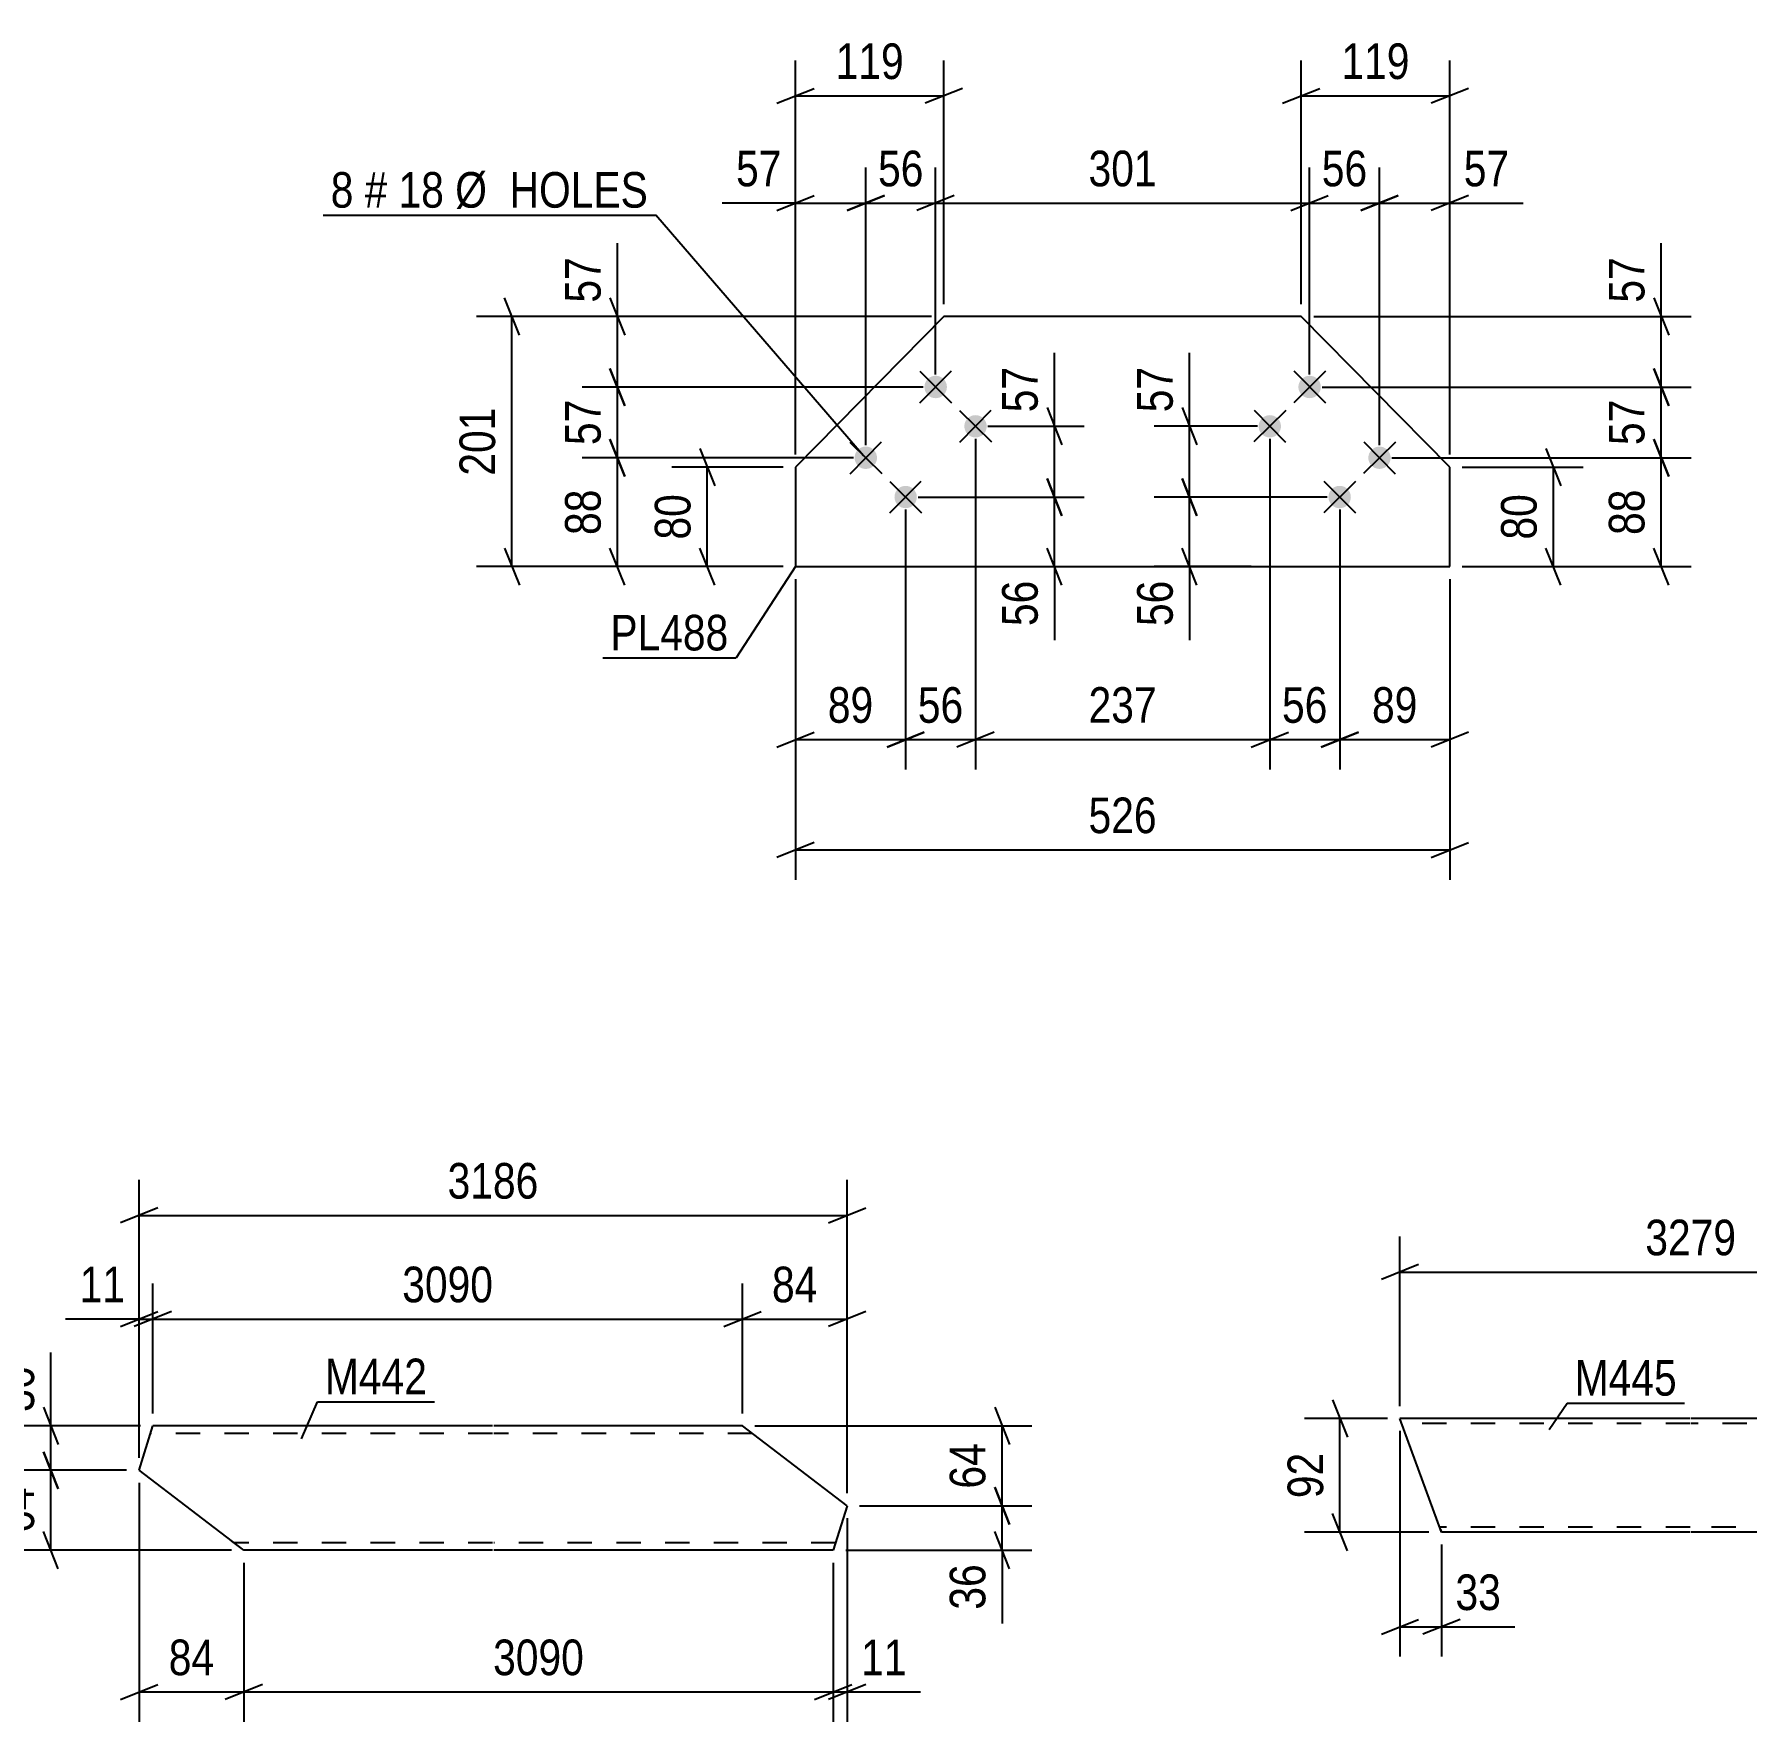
# Model space of a CAD drawing. Header units: millimetres. Extents: x 0 to 841, y 0 to 594.
# Drawn here: x 487.5 to 625.2, y 280.9 to 416.6 of the extents above; entities that cross this region are included whole.
import ezdxf

# ---------------------------------------------------------------- set-up
doc = ezdxf.new("R2010")
doc.units = ezdxf.units.MM
doc.linetypes.add('DXK_LINE_DOT2', pattern=[3.9198, 1.9599, -1.9599])
doc.styles.add('Arial Narrow', font='ARIALN.TTF', dxfattribs={"height": 0.2})

# ---------------------------------------------------------------- blocks, each defined once
blk = doc.blocks.new('Part-570385202-18802 - 18801')
at = {"color": 2, "linetype": 'Continuous'}
for p, q in [((620.68, 305.25), (597.35, 305.25)), ((600.68, 296.1), (597.35, 305.25)), ((640.78, 305.25), (620.78, 305.25)), ((643.82, 296.9), (640.78, 305.25)), ((644.11, 296.1), (643.82, 296.9)), ((620.68, 296.1), (600.68, 296.1)), ((644.11, 296.1), (620.78, 296.1))]:
    blk.add_line(p, q, dxfattribs=at)
at = {"color": 7, "linetype": 'DXK_LINE_DOT2'}
for p, q in [((620.68, 304.85), (597.5, 304.85)), ((640.93, 304.85), (620.78, 304.85)), ((620.68, 296.5), (600.54, 296.5)), ((600.6, 296.33), (600.68, 296.1)), ((643.97, 296.5), (620.78, 296.5)), ((644.09, 296.16), (644.03, 296.33)), ((644.11, 296.1), (644.09, 296.16))]:
    blk.add_line(p, q, dxfattribs=at)
blk = doc.blocks.new('Part-570385202-16251 - 16250')
at = {"color": 2, "linetype": 'Continuous'}
for p, q in [((560.67, 393.9), (548.73, 381.79)), ((589.41, 393.9), (560.67, 393.9)), ((601.35, 381.79), (589.41, 393.9)), ((548.73, 381.79), (548.73, 373.78)), ((601.35, 373.78), (601.35, 381.79)), ((548.73, 373.78), (601.35, 373.78))]:
    blk.add_line(p, q, dxfattribs=at)
blk = doc.blocks.new('Bolt-570385202-16252 - 16250')
at = {"linetype": 'Continuous'}
for points in [[(560.64, 388.88, -1), (559.37, 387.59, -1)], [(563.84, 385.71, -1), (562.58, 384.43, -1)], [(555.02, 383.18, -1), (553.75, 381.9, -1)], [(558.22, 380.02, -1), (556.96, 378.74, -1)]]:
    blk.add_hatch(color=1, dxfattribs=at).paths.add_polyline_path(points)
at = {"color": 1, "linetype": 'Continuous'}
for p, q in [((558.72, 389.5), (561.29, 386.97)), ((558.74, 386.95), (561.27, 389.52)), ((561.93, 386.34), (564.49, 383.81)), ((561.94, 383.79), (564.47, 386.36)), ((553.1, 383.8), (555.67, 381.28)), ((553.12, 381.26), (555.65, 383.82)), ((556.31, 380.64), (558.87, 378.12)), ((556.32, 378.1), (558.85, 380.66))]:
    blk.add_line(p, q, dxfattribs=at)
blk = doc.blocks.new('Bolt-570385202-16253 - 16250')
at = {"linetype": 'Continuous'}
for points in [[(590.71, 387.59, -1), (589.45, 388.88, -1)], [(587.51, 384.43, -1), (586.25, 385.71, -1)], [(596.33, 381.9, -1), (595.07, 383.18, -1)], [(593.13, 378.74, -1), (591.86, 380.02, -1)]]:
    blk.add_hatch(color=1, dxfattribs=at).paths.add_polyline_path(points)
at = {"color": 1, "linetype": 'Continuous'}
for p, q in [((591.36, 389.5), (588.8, 386.97)), ((588.82, 389.52), (591.35, 386.95)), ((588.16, 386.34), (585.6, 383.81)), ((585.61, 386.36), (588.14, 383.79)), ((596.98, 383.8), (594.42, 381.28)), ((594.44, 383.82), (596.96, 381.26)), ((593.78, 380.64), (591.22, 378.12)), ((591.23, 380.66), (593.76, 378.1))]:
    blk.add_line(p, q, dxfattribs=at)
blk = doc.blocks.new('Part-570385202-18760 - 18759')
at = {"color": 2, "linetype": 'Continuous'}
for p, q in [((495.93, 301.08), (497.05, 304.65)), ((524.36, 304.65), (497.05, 304.65)), ((544.46, 304.65), (524.46, 304.65)), ((552.89, 298.23), (544.46, 304.65)), ((504.36, 294.65), (495.93, 301.08)), ((552.89, 298.23), (551.77, 294.65)), ((524.36, 294.65), (504.36, 294.65)), ((551.77, 294.65), (524.46, 294.65))]:
    blk.add_line(p, q, dxfattribs=at)
at = {"color": 7, "linetype": 'DXK_LINE_DOT2'}
for p, q in [((524.36, 304.05), (496.86, 304.05)), ((545.25, 304.05), (524.46, 304.05)), ((504.36, 294.65), (503.39, 295.39)), ((524.36, 295.25), (503.57, 295.25)), ((551.96, 295.25), (524.46, 295.25))]:
    blk.add_line(p, q, dxfattribs=at)
blk = doc.blocks.new('StraightDimension-570385202-19147 - 18801')
at = {"color": 7, "linetype": 'Continuous'}
for p, q in [((597.35, 306.25), (597.35, 319.88)), ((644.11, 297.1), (644.11, 319.88)), ((598.85, 317.63), (595.85, 316.43)), ((597.35, 317.03), (644.11, 317.03)), ((642.61, 316.43), (645.61, 317.63))]:
    blk.add_line(p, q, dxfattribs=at)
at = {"color": 0}
blk.add_wipeout([(624.99, 317.78), (624.99, 321.98), (616.48, 321.98), (616.48, 317.78)], dxfattribs=at)
at = {"color": 3, "style": 'Arial Narrow'}
blk.add_text('3279', height=2.863, dxfattribs=at).set_placement((617.08, 318.38))
blk = doc.blocks.new('StraightDimension-570385202-19158 - 18801')
at = {"color": 7, "linetype": 'Continuous'}
for p, q in [((591.92, 306.75), (593.12, 303.75)), ((596.35, 305.25), (589.67, 305.25)), ((592.52, 296.1), (592.52, 305.25)), ((593.12, 294.6), (591.92, 297.6)), ((599.68, 296.1), (589.67, 296.1))]:
    blk.add_line(p, q, dxfattribs=at)
at = {"color": 0}
blk.add_wipeout([(591.77, 303.1), (587.57, 303.1), (587.57, 298.24), (591.77, 298.24)], dxfattribs=at)
at = {"color": 3, "style": 'Arial Narrow'}
blk.add_text('92', height=2.863, rotation=90.0002, dxfattribs=at).set_placement((591.17, 298.84))
blk = doc.blocks.new('StraightDimension-570385202-19173 - 18801')
at = {"color": 7, "linetype": 'Continuous'}
for p, q in [((597.35, 304.25), (597.35, 286.09)), ((600.68, 295.1), (600.68, 286.09)), ((595.85, 287.89), (598.85, 289.09)), ((597.35, 288.49), (600.68, 288.49)), ((602.18, 289.09), (599.18, 287.89)), ((600.68, 288.49), (606.59, 288.49)), ((600.68, 288.49), (606.59, 288.49))]:
    blk.add_line(p, q, dxfattribs=at)
at = {"color": 0}
blk.add_wipeout([(606.06, 289.24), (606.06, 293.44), (601.21, 293.44), (601.21, 289.24)], dxfattribs=at)
at = {"color": 3, "style": 'Arial Narrow'}
blk.add_text('33', height=2.863, dxfattribs=at).set_placement((601.81, 289.84))
blk = doc.blocks.new('StraightDimension-570385202-18617 - 16250')
at = {"color": 7, "linetype": 'Continuous'}
for p, q in [((618.36, 393.9), (618.36, 399.8)), ((618.36, 393.9), (618.36, 399.8)), ((617.76, 395.4), (618.96, 392.4)), ((590.41, 393.9), (620.76, 393.9)), ((618.36, 388.23), (618.36, 393.9)), ((618.96, 386.73), (617.76, 389.73)), ((591.08, 388.23), (620.76, 388.23))]:
    blk.add_line(p, q, dxfattribs=at)
at = {"color": 0}
blk.add_wipeout([(617.61, 399.28), (613.41, 399.28), (613.41, 394.42), (617.61, 394.42)], dxfattribs=at)
at = {"color": 3, "style": 'Arial Narrow'}
blk.add_text('57', height=2.863, rotation=90.0002, dxfattribs=at).set_placement((617.01, 395.02))
blk = doc.blocks.new('StraightDimension-570385202-16496 - 16250')
at = {"color": 7, "linetype": 'Continuous'}
for p, q in [((548.73, 382.79), (548.73, 414.51)), ((560.67, 394.9), (560.67, 414.51)), ((547.23, 411.06), (550.23, 412.26)), ((562.17, 412.26), (559.17, 411.06)), ((548.73, 411.66), (560.67, 411.66))]:
    blk.add_line(p, q, dxfattribs=at)
at = {"color": 0}
blk.add_wipeout([(558.05, 412.41), (558.05, 416.61), (551.36, 416.61), (551.36, 412.41)], dxfattribs=at)
at = {"color": 3, "style": 'Arial Narrow'}
blk.add_text('119', height=2.863, dxfattribs=at).set_placement((551.96, 413.01))
blk = doc.blocks.new('StraightDimension-570385202-16500 - 16250')
at = {"color": 7, "linetype": 'Continuous'}
for p, q in [((548.73, 372.78), (548.73, 348.59)), ((601.35, 372.78), (601.35, 348.59)), ((550.23, 351.59), (547.23, 350.39)), ((599.85, 350.39), (602.85, 351.59)), ((548.73, 350.99), (601.35, 350.99))]:
    blk.add_line(p, q, dxfattribs=at)
at = {"color": 0}
blk.add_wipeout([(578.38, 351.74), (578.38, 355.94), (571.7, 355.94), (571.7, 351.74)], dxfattribs=at)
at = {"color": 3, "style": 'Arial Narrow'}
blk.add_text('526', height=2.863, dxfattribs=at).set_placement((572.3, 352.34))
blk = doc.blocks.new('StraightDimension-570385202-18644 - 16250')
at = {"color": 7, "linetype": 'Continuous'}
for p, q in [((557.59, 378.38), (557.59, 357.47)), ((548.73, 372.78), (548.73, 357.47)), ((547.23, 359.27), (550.23, 360.47)), ((548.73, 359.87), (557.59, 359.87)), ((559.09, 360.47), (556.09, 359.27))]:
    blk.add_line(p, q, dxfattribs=at)
at = {"color": 0}
blk.add_wipeout([(555.59, 360.62), (555.59, 364.82), (550.73, 364.82), (550.73, 360.62)], dxfattribs=at)
at = {"color": 3, "style": 'Arial Narrow'}
blk.add_text('89', height=2.863, dxfattribs=at).set_placement((551.33, 361.22))
blk = doc.blocks.new('StraightDimension-570385202-16492 - 16250')
at = {"color": 7, "linetype": 'Continuous'}
for p, q in [((589.41, 394.9), (589.41, 414.51)), ((601.35, 382.79), (601.35, 414.51)), ((587.91, 411.06), (590.91, 412.26)), ((602.85, 412.26), (599.85, 411.06)), ((589.41, 411.66), (601.35, 411.66))]:
    blk.add_line(p, q, dxfattribs=at)
at = {"color": 0}
blk.add_wipeout([(598.72, 412.41), (598.72, 416.61), (592.04, 416.61), (592.04, 412.41)], dxfattribs=at)
at = {"color": 3, "style": 'Arial Narrow'}
blk.add_text('119', height=2.863, dxfattribs=at).set_placement((592.64, 413.01))
blk = doc.blocks.new('StraightDimension-570385202-18640 - 16250')
at = {"color": 7, "linetype": 'Continuous'}
for p, q in [((592.5, 378.38), (592.5, 357.47)), ((601.35, 372.78), (601.35, 357.47)), ((591, 359.27), (594, 360.47)), ((592.5, 359.87), (601.35, 359.87)), ((602.85, 360.47), (599.85, 359.27))]:
    blk.add_line(p, q, dxfattribs=at)
at = {"color": 0}
blk.add_wipeout([(599.35, 360.62), (599.35, 364.82), (594.5, 364.82), (594.5, 360.62)], dxfattribs=at)
at = {"color": 3, "style": 'Arial Narrow'}
blk.add_text('89', height=2.863, dxfattribs=at).set_placement((595.1, 361.22))
blk = doc.blocks.new('StraightDimension-570385202-16504 - 16250')
at = {"color": 7, "linetype": 'Continuous'}
for p, q in [((609.09, 383.29), (610.29, 380.29)), ((602.35, 381.79), (612.09, 381.79)), ((609.69, 373.78), (609.69, 381.79)), ((610.29, 372.28), (609.09, 375.28)), ((602.35, 373.78), (612.09, 373.78))]:
    blk.add_line(p, q, dxfattribs=at)
at = {"color": 0}
blk.add_wipeout([(608.94, 380.22), (604.74, 380.22), (604.74, 375.36), (608.94, 375.36)], dxfattribs=at)
at = {"color": 3, "style": 'Arial Narrow'}
blk.add_text('80', height=2.863, rotation=90.0002, dxfattribs=at).set_placement((608.34, 375.96))
blk = doc.blocks.new('StraightDimension-570385202-16510 - 16250')
at = {"color": 7, "linetype": 'Continuous'}
for p, q in [((541.03, 383.29), (542.23, 380.29)), ((547.73, 381.79), (538.78, 381.79)), ((541.63, 373.78), (541.63, 381.79)), ((542.23, 372.28), (541.03, 375.28)), ((547.73, 373.78), (538.78, 373.78))]:
    blk.add_line(p, q, dxfattribs=at)
at = {"color": 0}
blk.add_wipeout([(540.88, 380.22), (536.68, 380.22), (536.68, 375.36), (540.88, 375.36)], dxfattribs=at)
at = {"color": 3, "style": 'Arial Narrow'}
blk.add_text('80', height=2.863, rotation=90.0002, dxfattribs=at).set_placement((540.28, 375.96))
blk = doc.blocks.new('StraightDimension-570385202-16576 - 16250')
at = {"color": 7, "linetype": 'Continuous'}
for p, q in [((526.52, 392.4), (525.32, 395.4)), ((559.67, 393.9), (523.07, 393.9)), ((525.92, 373.78), (525.92, 393.9)), ((525.32, 375.28), (526.52, 372.28)), ((547.73, 373.78), (523.07, 373.78))]:
    blk.add_line(p, q, dxfattribs=at)
at = {"color": 0}
blk.add_wipeout([(525.17, 387.18), (520.97, 387.18), (520.97, 380.5), (525.17, 380.5)], dxfattribs=at)
at = {"color": 3, "style": 'Arial Narrow'}
blk.add_text('201', height=2.863, rotation=90.0002, dxfattribs=at).set_placement((524.57, 381.1))
blk = doc.blocks.new('StraightDimension-570385202-18531 - 16250')
at = {"color": 7, "linetype": 'Continuous'}
for p, q in [((534.41, 393.9), (534.41, 399.8)), ((534.41, 393.9), (534.41, 399.8)), ((533.81, 395.4), (535.01, 392.4)), ((559.67, 393.9), (531.56, 393.9)), ((534.41, 388.23), (534.41, 393.9)), ((535.01, 386.73), (533.81, 389.73)), ((559, 388.23), (531.56, 388.23))]:
    blk.add_line(p, q, dxfattribs=at)
at = {"color": 0}
blk.add_wipeout([(533.66, 399.28), (529.46, 399.28), (529.46, 394.42), (533.66, 394.42)], dxfattribs=at)
at = {"color": 3, "style": 'Arial Narrow'}
blk.add_text('57', height=2.863, rotation=90.0002, dxfattribs=at).set_placement((533.06, 395.02))
blk = doc.blocks.new('StraightDimension-570385202-18532 - 16250')
at = {"color": 7, "linetype": 'Continuous'}
for p, q in [((533.81, 389.73), (535.01, 386.73)), ((559, 388.23), (531.56, 388.23)), ((534.41, 382.54), (534.41, 388.23)), ((535.01, 381.04), (533.81, 384.04)), ((553.39, 382.54), (531.56, 382.54))]:
    blk.add_line(p, q, dxfattribs=at)
at = {"color": 0}
blk.add_wipeout([(533.66, 387.82), (529.46, 387.82), (529.46, 382.96), (533.66, 382.96)], dxfattribs=at)
at = {"color": 3, "style": 'Arial Narrow'}
blk.add_text('57', height=2.863, rotation=90.0002, dxfattribs=at).set_placement((533.06, 383.56))
blk = doc.blocks.new('StraightDimension-570385202-18533 - 16250')
at = {"color": 7, "linetype": 'Continuous'}
for p, q in [((533.81, 384.04), (535.01, 381.04)), ((553.39, 382.54), (531.56, 382.54)), ((534.41, 373.78), (534.41, 382.54)), ((535.01, 372.28), (533.81, 375.28)), ((547.73, 373.78), (531.56, 373.78))]:
    blk.add_line(p, q, dxfattribs=at)
at = {"color": 0}
blk.add_wipeout([(533.66, 380.59), (529.46, 380.59), (529.46, 375.73), (533.66, 375.73)], dxfattribs=at)
at = {"color": 3, "style": 'Arial Narrow'}
blk.add_text('88', height=2.863, rotation=90.0002, dxfattribs=at).set_placement((533.06, 376.33))
blk = doc.blocks.new('StraightDimension-570385202-18563 - 16250')
at = {"color": 7, "linetype": 'Continuous'}
for p, q in [((595.7, 383.54), (595.7, 405.88)), ((601.35, 382.79), (601.35, 405.88)), ((594.2, 402.43), (597.2, 403.63)), ((602.85, 403.63), (599.85, 402.43)), ((595.7, 403.03), (601.35, 403.03)), ((601.35, 403.03), (607.26, 403.03)), ((601.35, 403.03), (607.26, 403.03))]:
    blk.add_line(p, q, dxfattribs=at)
at = {"color": 0}
blk.add_wipeout([(606.73, 403.78), (606.73, 407.98), (601.88, 407.98), (601.88, 403.78)], dxfattribs=at)
at = {"color": 3, "style": 'Arial Narrow'}
blk.add_text('57', height=2.863, dxfattribs=at).set_placement((602.48, 404.38))
blk = doc.blocks.new('StraightDimension-570385202-21983 - 16250')
at = {"color": 7, "linetype": 'Continuous'}
for p, q in [((568.96, 380.88), (570.16, 377.88)), ((558.59, 379.38), (571.96, 379.38)), ((569.56, 373.78), (569.56, 379.38)), ((570.16, 372.28), (568.96, 375.28)), ((564.82, 373.78), (571.96, 373.78)), ((569.56, 373.78), (569.56, 367.87)), ((569.56, 373.78), (569.56, 367.87))]:
    blk.add_line(p, q, dxfattribs=at)
at = {"color": 0}
blk.add_wipeout([(568.81, 373.26), (564.61, 373.26), (564.61, 368.4), (568.81, 368.4)], dxfattribs=at)
at = {"color": 3, "style": 'Arial Narrow'}
blk.add_text('56', height=2.863, rotation=90.0002, dxfattribs=at).set_placement((568.21, 369))
blk = doc.blocks.new('StraightDimension-570385202-18564 - 16250')
at = {"color": 7, "linetype": 'Continuous'}
for p, q in [((590.08, 389.23), (590.08, 405.88)), ((595.7, 383.54), (595.7, 405.88)), ((588.58, 402.43), (591.58, 403.63)), ((597.2, 403.63), (594.2, 402.43)), ((590.08, 403.03), (595.7, 403.03))]:
    blk.add_line(p, q, dxfattribs=at)
at = {"color": 0}
blk.add_wipeout([(595.32, 403.78), (595.32, 407.98), (590.46, 407.98), (590.46, 403.78)], dxfattribs=at)
at = {"color": 3, "style": 'Arial Narrow'}
blk.add_text('56', height=2.863, dxfattribs=at).set_placement((591.06, 404.38))
blk = doc.blocks.new('StraightDimension-570385202-18565 - 16250')
at = {"color": 7, "linetype": 'Continuous'}
for p, q in [((560, 389.23), (560, 405.88)), ((590.08, 389.23), (590.08, 405.88)), ((561.5, 403.63), (558.5, 402.43)), ((588.58, 402.43), (591.58, 403.63)), ((560, 403.03), (590.08, 403.03))]:
    blk.add_line(p, q, dxfattribs=at)
at = {"color": 0}
blk.add_wipeout([(578.38, 403.78), (578.38, 407.98), (571.7, 407.98), (571.7, 403.78)], dxfattribs=at)
at = {"color": 3, "style": 'Arial Narrow'}
blk.add_text('301', height=2.863, dxfattribs=at).set_placement((572.3, 404.38))
blk = doc.blocks.new('StraightDimension-570385202-18566 - 16250')
at = {"color": 7, "linetype": 'Continuous'}
for p, q in [((554.39, 383.54), (554.39, 405.88)), ((560, 389.23), (560, 405.88)), ((552.89, 402.43), (555.89, 403.63)), ((561.5, 403.63), (558.5, 402.43)), ((554.39, 403.03), (560, 403.03))]:
    blk.add_line(p, q, dxfattribs=at)
at = {"color": 0}
blk.add_wipeout([(559.62, 403.78), (559.62, 407.98), (554.77, 407.98), (554.77, 403.78)], dxfattribs=at)
at = {"color": 3, "style": 'Arial Narrow'}
blk.add_text('56', height=2.863, dxfattribs=at).set_placement((555.37, 404.38))
blk = doc.blocks.new('StraightDimension-570385202-18567 - 16250')
at = {"color": 7, "linetype": 'Continuous'}
for p, q in [((548.73, 382.79), (548.73, 405.88)), ((554.39, 383.54), (554.39, 405.88)), ((547.23, 402.43), (550.23, 403.63)), ((555.89, 403.63), (552.89, 402.43)), ((548.73, 403.03), (542.83, 403.03)), ((548.73, 403.03), (542.83, 403.03)), ((548.73, 403.03), (554.39, 403.03))]:
    blk.add_line(p, q, dxfattribs=at)
at = {"color": 0}
blk.add_wipeout([(548.21, 403.78), (548.21, 407.98), (543.35, 407.98), (543.35, 403.78)], dxfattribs=at)
at = {"color": 3, "style": 'Arial Narrow'}
blk.add_text('57', height=2.863, dxfattribs=at).set_placement((543.95, 404.38))
blk = doc.blocks.new('StraightDimension-570385202-18618 - 16250')
at = {"color": 7, "linetype": 'Continuous'}
for p, q in [((617.76, 389.73), (618.96, 386.73)), ((591.08, 388.23), (620.76, 388.23)), ((618.36, 382.54), (618.36, 388.23)), ((618.96, 381.04), (617.76, 384.04)), ((596.7, 382.54), (620.76, 382.54))]:
    blk.add_line(p, q, dxfattribs=at)
at = {"color": 0}
blk.add_wipeout([(617.61, 387.82), (613.41, 387.82), (613.41, 382.96), (617.61, 382.96)], dxfattribs=at)
at = {"color": 3, "style": 'Arial Narrow'}
blk.add_text('57', height=2.863, rotation=90.0002, dxfattribs=at).set_placement((617.01, 383.56))
blk = doc.blocks.new('StraightDimension-570385202-18619 - 16250')
at = {"color": 7, "linetype": 'Continuous'}
for p, q in [((617.76, 384.04), (618.96, 381.04)), ((596.7, 382.54), (620.76, 382.54)), ((618.36, 373.78), (618.36, 382.54)), ((618.96, 372.28), (617.76, 375.28)), ((602.35, 373.78), (620.76, 373.78))]:
    blk.add_line(p, q, dxfattribs=at)
at = {"color": 0}
blk.add_wipeout([(617.61, 380.59), (613.41, 380.59), (613.41, 375.73), (617.61, 375.73)], dxfattribs=at)
at = {"color": 3, "style": 'Arial Narrow'}
blk.add_text('88', height=2.863, rotation=90.0002, dxfattribs=at).set_placement((617.01, 376.33))
blk = doc.blocks.new('StraightDimension-570385202-21982 - 16250')
at = {"color": 7, "linetype": 'Continuous'}
for p, q in [((569.56, 385.07), (569.56, 390.98)), ((569.56, 385.07), (569.56, 390.98)), ((568.96, 386.57), (570.16, 383.57)), ((564.21, 385.07), (571.96, 385.07)), ((569.56, 379.38), (569.56, 385.07)), ((570.16, 377.88), (568.96, 380.88)), ((558.59, 379.38), (571.96, 379.38))]:
    blk.add_line(p, q, dxfattribs=at)
at = {"color": 0}
blk.add_wipeout([(568.81, 390.46), (564.61, 390.46), (564.61, 385.6), (568.81, 385.6)], dxfattribs=at)
at = {"color": 3, "style": 'Arial Narrow'}
blk.add_text('57', height=2.863, rotation=90.0002, dxfattribs=at).set_placement((568.21, 386.2))
blk = doc.blocks.new('StraightDimension-570385202-18641 - 16250')
at = {"color": 7, "linetype": 'Continuous'}
for p, q in [((586.88, 384.07), (586.88, 357.47)), ((592.5, 378.38), (592.5, 357.47)), ((585.38, 359.27), (588.38, 360.47)), ((586.88, 359.87), (592.5, 359.87)), ((594, 360.47), (591, 359.27))]:
    blk.add_line(p, q, dxfattribs=at)
at = {"color": 0}
blk.add_wipeout([(592.12, 360.62), (592.12, 364.82), (587.26, 364.82), (587.26, 360.62)], dxfattribs=at)
at = {"color": 3, "style": 'Arial Narrow'}
blk.add_text('56', height=2.863, dxfattribs=at).set_placement((587.86, 361.22))
blk = doc.blocks.new('StraightDimension-570385202-18642 - 16250')
at = {"color": 7, "linetype": 'Continuous'}
for p, q in [((563.21, 384.07), (563.21, 357.47)), ((586.88, 384.07), (586.88, 357.47)), ((564.71, 360.47), (561.71, 359.27)), ((563.21, 359.87), (586.88, 359.87)), ((585.38, 359.27), (588.38, 360.47))]:
    blk.add_line(p, q, dxfattribs=at)
at = {"color": 0}
blk.add_wipeout([(578.38, 360.62), (578.38, 364.82), (571.7, 364.82), (571.7, 360.62)], dxfattribs=at)
at = {"color": 3, "style": 'Arial Narrow'}
blk.add_text('237', height=2.863, dxfattribs=at).set_placement((572.3, 361.22))
blk = doc.blocks.new('StraightDimension-570385202-18643 - 16250')
at = {"color": 7, "linetype": 'Continuous'}
for p, q in [((563.21, 384.07), (563.21, 357.47)), ((557.59, 378.38), (557.59, 357.47)), ((556.09, 359.27), (559.09, 360.47)), ((557.59, 359.87), (563.21, 359.87)), ((564.71, 360.47), (561.71, 359.27))]:
    blk.add_line(p, q, dxfattribs=at)
at = {"color": 0}
blk.add_wipeout([(562.83, 360.62), (562.83, 364.82), (557.97, 364.82), (557.97, 360.62)], dxfattribs=at)
at = {"color": 3, "style": 'Arial Narrow'}
blk.add_text('56', height=2.863, dxfattribs=at).set_placement((558.57, 361.22))
blk = doc.blocks.new('StraightDimension-570385202-22012 - 16250')
at = {"color": 7, "linetype": 'Continuous'}
for p, q in [((580.42, 385.07), (580.42, 390.98)), ((580.42, 385.07), (580.42, 390.98)), ((579.82, 386.57), (581.02, 383.57)), ((585.88, 385.07), (577.57, 385.07)), ((580.42, 379.38), (580.42, 385.07)), ((581.02, 377.88), (579.82, 380.88)), ((591.5, 379.38), (577.57, 379.38))]:
    blk.add_line(p, q, dxfattribs=at)
at = {"color": 0}
blk.add_wipeout([(579.67, 390.46), (575.47, 390.46), (575.47, 385.6), (579.67, 385.6)], dxfattribs=at)
at = {"color": 3, "style": 'Arial Narrow'}
blk.add_text('57', height=2.863, rotation=90.0002, dxfattribs=at).set_placement((579.07, 386.2))
blk = doc.blocks.new('StraightDimension-570385202-22013 - 16250')
at = {"color": 7, "linetype": 'Continuous'}
for p, q in [((579.82, 380.88), (581.02, 377.88)), ((591.5, 379.38), (577.57, 379.38)), ((580.42, 373.78), (580.42, 379.38)), ((581.02, 372.28), (579.82, 375.28)), ((585.39, 373.78), (577.57, 373.78)), ((580.42, 373.78), (580.42, 367.87)), ((580.42, 373.78), (580.42, 367.87))]:
    blk.add_line(p, q, dxfattribs=at)
at = {"color": 0}
blk.add_wipeout([(579.67, 373.26), (575.47, 373.26), (575.47, 368.4), (579.67, 368.4)], dxfattribs=at)
at = {"color": 3, "style": 'Arial Narrow'}
blk.add_text('56', height=2.863, rotation=90.0002, dxfattribs=at).set_placement((579.07, 369))
blk = doc.blocks.new('StraightDimension-570385202-18891 - 18759')
at = {"color": 7, "linetype": 'Continuous'}
for p, q in [((504.36, 293.65), (504.36, 280.85)), ((551.77, 293.65), (551.77, 280.85)), ((505.86, 283.85), (502.86, 282.65)), ((550.27, 282.65), (553.27, 283.85)), ((504.36, 283.25), (551.77, 283.25))]:
    blk.add_line(p, q, dxfattribs=at)
at = {"color": 0}
blk.add_wipeout([(532.32, 284), (532.32, 288.2), (523.81, 288.2), (523.81, 284)], dxfattribs=at)
at = {"color": 3, "style": 'Arial Narrow'}
blk.add_text('3090', height=2.863, dxfattribs=at).set_placement((524.41, 284.6))
blk = doc.blocks.new('StraightDimension-570385202-18819 - 18759')
at = {"color": 7, "linetype": 'Continuous'}
for p, q in [((495.93, 302.08), (495.93, 324.44)), ((552.89, 299.23), (552.89, 324.44)), ((497.43, 322.19), (494.43, 320.99)), ((495.93, 321.59), (552.89, 321.59)), ((551.39, 320.99), (554.39, 322.19))]:
    blk.add_line(p, q, dxfattribs=at)
at = {"color": 0}
blk.add_wipeout([(528.67, 322.34), (528.67, 326.54), (520.15, 326.54), (520.15, 322.34)], dxfattribs=at)
at = {"color": 3, "style": 'Arial Narrow'}
blk.add_text('3186', height=2.863, dxfattribs=at).set_placement((520.75, 322.94))
blk = doc.blocks.new('StraightDimension-570385202-18832 - 18759')
at = {"color": 7, "linetype": 'Continuous'}
for p, q in [((495.93, 302.08), (495.93, 316.1)), ((497.05, 305.65), (497.05, 316.1)), ((495.93, 313.25), (490.03, 313.25)), ((495.93, 313.25), (490.03, 313.25)), ((494.43, 312.65), (497.43, 313.85)), ((498.55, 313.85), (495.55, 312.65)), ((495.93, 313.25), (497.05, 313.25))]:
    blk.add_line(p, q, dxfattribs=at)
at = {"color": 0}
blk.add_wipeout([(495.41, 314), (495.41, 318.2), (490.55, 318.2), (490.55, 314)], dxfattribs=at)
at = {"color": 3, "style": 'Arial Narrow'}
blk.add_text('11', height=2.863, dxfattribs=at).set_placement((491.15, 314.6))
blk = doc.blocks.new('StraightDimension-570385202-18830 - 18759')
at = {"color": 7, "linetype": 'Continuous'}
for p, q in [((544.46, 305.65), (544.46, 316.1)), ((552.89, 299.23), (552.89, 316.1)), ((542.96, 312.65), (545.96, 313.85)), ((544.46, 313.25), (552.89, 313.25)), ((554.39, 313.85), (551.39, 312.65))]:
    blk.add_line(p, q, dxfattribs=at)
at = {"color": 0}
blk.add_wipeout([(551.1, 314), (551.1, 318.2), (546.24, 318.2), (546.24, 314)], dxfattribs=at)
at = {"color": 3, "style": 'Arial Narrow'}
blk.add_text('84', height=2.863, dxfattribs=at).set_placement((546.84, 314.6))
blk = doc.blocks.new('StraightDimension-570385202-18831 - 18759')
at = {"color": 7, "linetype": 'Continuous'}
for p, q in [((497.05, 305.65), (497.05, 316.1)), ((544.46, 305.65), (544.46, 316.1)), ((498.55, 313.85), (495.55, 312.65)), ((497.05, 313.25), (544.46, 313.25)), ((542.96, 312.65), (545.96, 313.85))]:
    blk.add_line(p, q, dxfattribs=at)
at = {"color": 0}
blk.add_wipeout([(525.01, 314), (525.01, 318.2), (516.5, 318.2), (516.5, 314)], dxfattribs=at)
at = {"color": 3, "style": 'Arial Narrow'}
blk.add_text('3090', height=2.863, dxfattribs=at).set_placement((517.1, 314.6))
blk = doc.blocks.new('StraightDimension-570385202-18890 - 18759')
at = {"color": 7, "linetype": 'Continuous'}
for p, q in [((552.89, 297.23), (552.89, 280.85)), ((551.77, 293.65), (551.77, 280.85)), ((550.27, 282.65), (553.27, 283.85)), ((554.39, 283.85), (551.39, 282.65)), ((551.77, 283.25), (552.89, 283.25)), ((552.89, 283.25), (558.79, 283.25)), ((552.89, 283.25), (558.79, 283.25))]:
    blk.add_line(p, q, dxfattribs=at)
at = {"color": 0}
blk.add_wipeout([(558.27, 284), (558.27, 288.2), (553.41, 288.2), (553.41, 284)], dxfattribs=at)
at = {"color": 3, "style": 'Arial Narrow'}
blk.add_text('11', height=2.863, dxfattribs=at).set_placement((554.01, 284.6))
blk = doc.blocks.new('StraightDimension-570385202-19037 - 18759')
at = {"color": 7, "linetype": 'Continuous'}
for p, q in [((564.75, 299.73), (565.95, 296.73)), ((553.89, 298.23), (567.75, 298.23)), ((565.35, 294.65), (565.35, 298.23)), ((565.95, 293.15), (564.75, 296.15)), ((552.77, 294.65), (567.75, 294.65)), ((565.35, 294.65), (565.35, 288.75)), ((565.35, 294.65), (565.35, 288.75))]:
    blk.add_line(p, q, dxfattribs=at)
at = {"color": 0}
blk.add_wipeout([(564.6, 294.13), (560.4, 294.13), (560.4, 289.27), (564.6, 289.27)], dxfattribs=at)
at = {"color": 3, "style": 'Arial Narrow'}
blk.add_text('36', height=2.863, rotation=90.0002, dxfattribs=at).set_placement((564, 289.87))
blk = doc.blocks.new('StraightDimension-570385202-18892 - 18759')
at = {"color": 7, "linetype": 'Continuous'}
for p, q in [((495.93, 300.08), (495.93, 280.85)), ((504.36, 293.65), (504.36, 280.85)), ((494.43, 282.65), (497.43, 283.85)), ((505.86, 283.85), (502.86, 282.65)), ((495.93, 283.25), (504.36, 283.25))]:
    blk.add_line(p, q, dxfattribs=at)
at = {"color": 0}
blk.add_wipeout([(502.57, 284), (502.57, 288.2), (497.72, 288.2), (497.72, 284)], dxfattribs=at)
at = {"color": 3, "style": 'Arial Narrow'}
blk.add_text('84', height=2.863, dxfattribs=at).set_placement((498.32, 284.6))
blk = doc.blocks.new('StraightDimension-570385202-18955 - 18759')
at = {"color": 7, "linetype": 'Continuous'}
for p, q in [((488.84, 304.65), (488.84, 310.56)), ((488.84, 304.65), (488.84, 310.56)), ((488.24, 306.15), (489.44, 303.15)), ((496.05, 304.65), (485.99, 304.65)), ((488.84, 301.08), (488.84, 304.65)), ((489.44, 299.58), (488.24, 302.58)), ((494.93, 301.08), (485.99, 301.08))]:
    blk.add_line(p, q, dxfattribs=at)
at = {"color": 0}
blk.add_wipeout([(488.09, 310.03), (483.89, 310.03), (483.89, 305.18), (488.09, 305.18)], dxfattribs=at)
at = {"color": 3, "style": 'Arial Narrow'}
blk.add_text('36', height=2.863, rotation=90.0002, dxfattribs=at).set_placement((487.49, 305.78))
blk = doc.blocks.new('StraightDimension-570385202-18956 - 18759')
at = {"color": 7, "linetype": 'Continuous'}
for p, q in [((488.24, 302.58), (489.44, 299.58)), ((494.93, 301.08), (485.99, 301.08)), ((488.84, 294.65), (488.84, 301.08)), ((489.44, 293.15), (488.24, 296.15)), ((503.36, 294.65), (485.99, 294.65))]:
    blk.add_line(p, q, dxfattribs=at)
at = {"color": 0}
blk.add_wipeout([(488.09, 300.29), (483.89, 300.29), (483.89, 295.44), (488.09, 295.44)], dxfattribs=at)
at = {"color": 3, "style": 'Arial Narrow'}
blk.add_text('64', height=2.863, rotation=90.0002, dxfattribs=at).set_placement((487.49, 296.04))
blk = doc.blocks.new('StraightDimension-570385202-19004 - 18759')
at = {"color": 7, "linetype": 'Continuous'}
for p, q in [((481.04, 306.15), (482.24, 303.15)), ((496.05, 304.65), (478.79, 304.65)), ((481.64, 294.65), (481.64, 304.65)), ((482.24, 293.15), (481.04, 296.15)), ((503.36, 294.65), (478.79, 294.65))]:
    blk.add_line(p, q, dxfattribs=at)
at = {"color": 0}
blk.add_wipeout([(480.89, 302.99), (476.69, 302.99), (476.69, 296.31), (480.89, 296.31)], dxfattribs=at)
at = {"color": 3, "style": 'Arial Narrow'}
blk.add_text('100', height=2.863, rotation=90.0002, dxfattribs=at).set_placement((480.29, 296.91))
blk = doc.blocks.new('StraightDimension-570385202-19036 - 18759')
at = {"color": 7, "linetype": 'Continuous'}
for p, q in [((564.75, 306.15), (565.95, 303.15)), ((545.46, 304.65), (567.75, 304.65)), ((565.35, 298.23), (565.35, 304.65)), ((565.95, 296.73), (564.75, 299.73)), ((553.89, 298.23), (567.75, 298.23))]:
    blk.add_line(p, q, dxfattribs=at)
at = {"color": 0}
blk.add_wipeout([(564.6, 303.87), (560.4, 303.87), (560.4, 299.01), (564.6, 299.01)], dxfattribs=at)
at = {"color": 3, "style": 'Arial Narrow'}
blk.add_text('64', height=2.863, rotation=90.0002, dxfattribs=at).set_placement((564, 299.61))
blk = doc.blocks.new('Mark-570385202-19467 - 18801')
at = {"color": 0}
blk.add_wipeout([(619.62, 307.09), (619.62, 310.09), (611.4, 310.09), (611.4, 307.09)], dxfattribs=at)
blk.add_wipeout([(619.62, 307.09), (619.62, 310.09), (611.4, 310.09), (611.4, 307.09)], dxfattribs=at)
at = {"color": 30, "linetype": 'Continuous'}
for p, q in [((609.36, 304.36), (610.8, 306.49)), ((610.8, 306.49), (620.22, 306.49))]:
    blk.add_line(p, q, dxfattribs=at)
at = {"color": 3, "style": 'Arial Narrow'}
blk.add_text('M445', height=2.863, dxfattribs=at).set_placement((611.4, 307.09))
blk = doc.blocks.new('MarkSet-570385202-18553 - 16250')
at = {"color": 0}
for points in [[(513.18, 402.66), (513.18, 405.66), (511.35, 405.66), (511.35, 402.66)], [(515.9, 402.66), (515.9, 405.66), (514.08, 405.66), (514.08, 402.66)], [(520.46, 402.66), (520.46, 405.66), (516.8, 405.66), (516.8, 402.66)], [(536.89, 402.66), (536.89, 405.66), (521.36, 405.66), (521.36, 402.66)]]:
    blk.add_wipeout(points, dxfattribs=at)
for points in [[(513.18, 402.66), (513.18, 405.66), (511.35, 405.66), (511.35, 402.66)], [(515.9, 402.66), (515.9, 405.66), (514.08, 405.66), (514.08, 402.66)], [(520.46, 402.66), (520.46, 405.66), (516.8, 405.66), (516.8, 402.66)], [(536.89, 402.66), (536.89, 405.66), (521.36, 405.66), (521.36, 402.66)]]:
    blk.add_wipeout(points, dxfattribs=at)
at = {"color": 7, "linetype": 'Continuous'}
for p in [(510.75, 402.06), (554.19, 382.7)]:
    blk.add_line(p, (537.49, 402.06), dxfattribs=at)
at = {"color": 3, "style": 'Arial Narrow'}
for s, height, p in [('8', 2.86, (511.35, 402.66)), ('#', 2.86, (514.08, 402.66)), ('18', 2.863, (516.8, 402.66)), ('Ø  HOLES', 2.863, (521.36, 402.66))]:
    blk.add_text(s, height=height, dxfattribs=at).set_placement(p)
blk = doc.blocks.new('Mark-570385202-16834 - 16250')
at = {"color": 0}
blk.add_wipeout([(543.35, 367.04), (543.35, 370.04), (533.84, 370.04), (533.84, 367.04)], dxfattribs=at)
blk.add_wipeout([(543.35, 367.04), (543.35, 370.04), (533.84, 370.04), (533.84, 367.04)], dxfattribs=at)
at = {"color": 30, "linetype": 'Continuous'}
for p in [(548.73, 373.78), (533.24, 366.44)]:
    blk.add_line(p, (543.95, 366.44), dxfattribs=at)
at = {"color": 3, "style": 'Arial Narrow'}
blk.add_text('PL488', height=2.863, dxfattribs=at).set_placement((533.84, 367.04))
blk = doc.blocks.new('Mark-570385202-18948 - 18759')
at = {"color": 0}
blk.add_wipeout([(519.1, 307.2), (519.1, 310.2), (510.88, 310.2), (510.88, 307.2)], dxfattribs=at)
blk.add_wipeout([(519.1, 307.2), (519.1, 310.2), (510.88, 310.2), (510.88, 307.2)], dxfattribs=at)
at = {"color": 30, "linetype": 'Continuous'}
for p, q in [((508.99, 303.62), (510.28, 306.6)), ((510.28, 306.6), (519.7, 306.6))]:
    blk.add_line(p, q, dxfattribs=at)
at = {"color": 3, "style": 'Arial Narrow'}
blk.add_text('M442', height=2.863, dxfattribs=at).set_placement((510.88, 307.2))

msp = doc.modelspace()

# ---------------------------------------------------------------- block references
for name in ['Part-570385202-16251 - 16250', 'Bolt-570385202-16252 - 16250', 'Bolt-570385202-16253 - 16250', 'StraightDimension-570385202-16500 - 16250', 'Part-570385202-18760 - 18759', 'Part-570385202-18802 - 18801', 'StraightDimension-570385202-18891 - 18759']:
    msp.add_blockref(name, (0, 0))

# ---------------------------------------------------------------- next in the draw order: block references
for name in ['StraightDimension-570385202-16496 - 16250', 'StraightDimension-570385202-18617 - 16250', 'StraightDimension-570385202-18644 - 16250', 'StraightDimension-570385202-18640 - 16250', 'StraightDimension-570385202-18819 - 18759', 'StraightDimension-570385202-19147 - 18801', 'StraightDimension-570385202-18890 - 18759']:
    msp.add_blockref(name, (0, 0))

# ---------------------------------------------------------------- next in the draw order: block references
for name in ['StraightDimension-570385202-16492 - 16250', 'StraightDimension-570385202-16510 - 16250', 'StraightDimension-570385202-18832 - 18759', 'StraightDimension-570385202-18830 - 18759', 'Mark-570385202-19467 - 18801', 'StraightDimension-570385202-19158 - 18801', 'StraightDimension-570385202-18892 - 18759']:
    msp.add_blockref(name, (0, 0))

# ---------------------------------------------------------------- next in the draw order: block references
for name in ['StraightDimension-570385202-16576 - 16250', 'StraightDimension-570385202-16504 - 16250', 'StraightDimension-570385202-18831 - 18759', 'StraightDimension-570385202-19173 - 18801', 'StraightDimension-570385202-19037 - 18759']:
    msp.add_blockref(name, (0, 0))

# ---------------------------------------------------------------- next in the draw order: block references
for name in ['StraightDimension-570385202-18563 - 16250', 'StraightDimension-570385202-18531 - 16250', 'StraightDimension-570385202-18955 - 18759', 'Mark-570385202-18948 - 18759', 'StraightDimension-570385202-19036 - 18759']:
    msp.add_blockref(name, (0, 0))

# ---------------------------------------------------------------- next in the draw order: block references
for name in ['StraightDimension-570385202-18564 - 16250', 'StraightDimension-570385202-18532 - 16250', 'StraightDimension-570385202-18956 - 18759']:
    msp.add_blockref(name, (0, 0))

# ---------------------------------------------------------------- next in the draw order: block references
for name in ['StraightDimension-570385202-18565 - 16250', 'StraightDimension-570385202-18533 - 16250', 'StraightDimension-570385202-21983 - 16250', 'StraightDimension-570385202-19004 - 18759']:
    msp.add_blockref(name, (0, 0))

# ---------------------------------------------------------------- next in the draw order: block references
for name in ['StraightDimension-570385202-18566 - 16250', 'StraightDimension-570385202-18618 - 16250', 'Mark-570385202-16834 - 16250']:
    msp.add_blockref(name, (0, 0))

# ---------------------------------------------------------------- next in the draw order: block references
for name in ['StraightDimension-570385202-18567 - 16250', 'StraightDimension-570385202-21982 - 16250', 'StraightDimension-570385202-18641 - 16250', 'StraightDimension-570385202-18619 - 16250']:
    msp.add_blockref(name, (0, 0))

# ---------------------------------------------------------------- next in the draw order: block references
for name in ['MarkSet-570385202-18553 - 16250', 'StraightDimension-570385202-18642 - 16250']:
    msp.add_blockref(name, (0, 0))

# ---------------------------------------------------------------- next in the draw order: block references
for name in ['StraightDimension-570385202-22012 - 16250', 'StraightDimension-570385202-18643 - 16250']:
    msp.add_blockref(name, (0, 0))

# ---------------------------------------------------------------- next in the draw order: block references
msp.add_blockref('StraightDimension-570385202-22013 - 16250', (0, 0))

doc.saveas('drawing.dxf')
